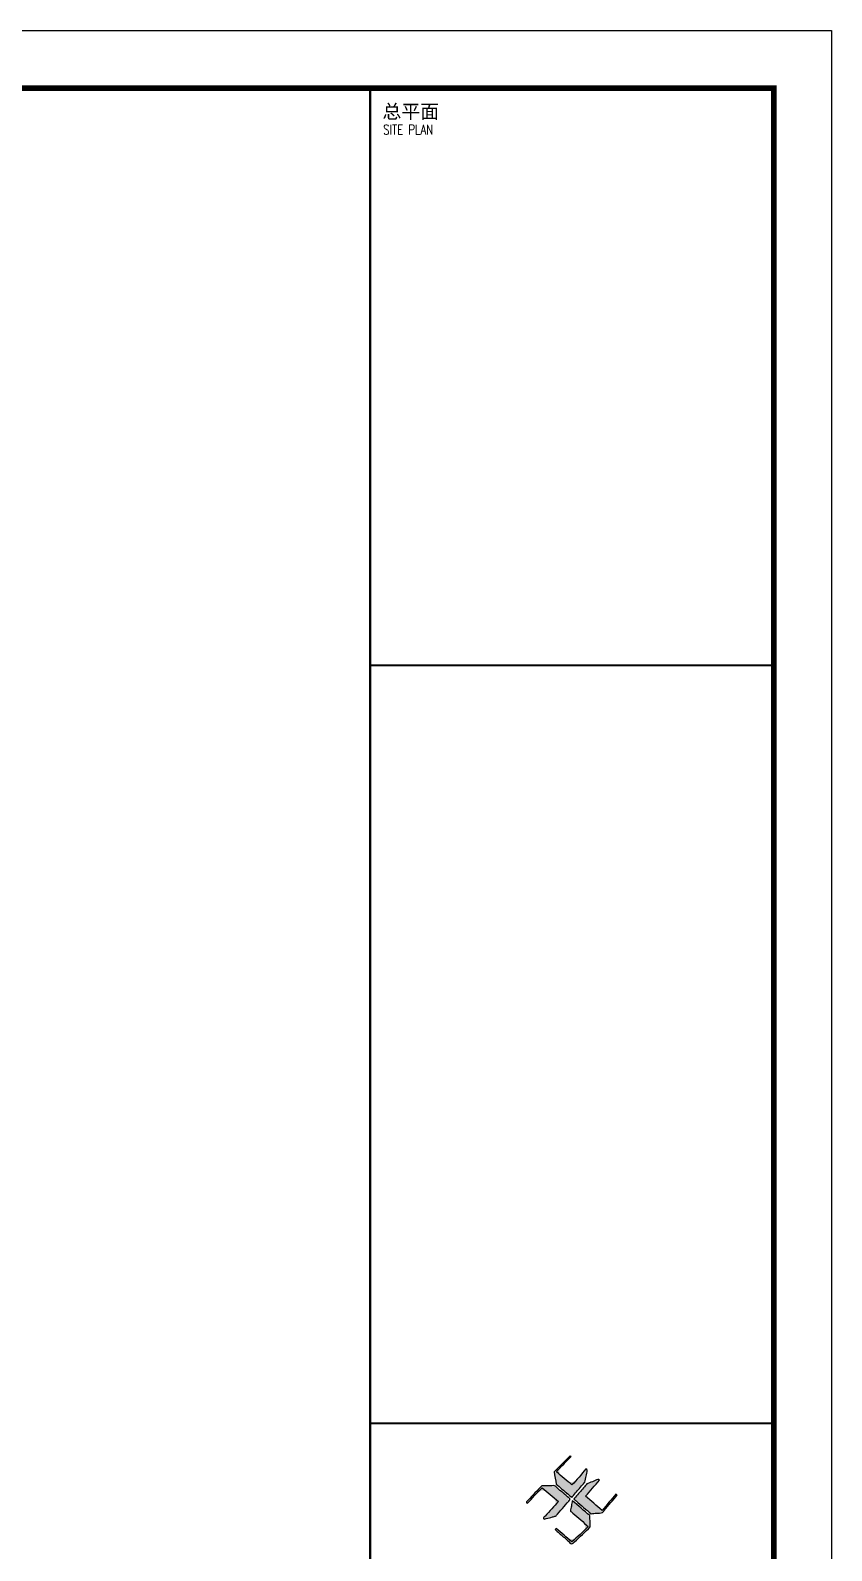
# Model space of a CAD drawing. Extents: x 170967 to 297117, y -33682 to 593582.
# Drawn here: x 276283 to 297117, y 460124 to 499638 of the extents above; entities that cross this region are included whole.
import ezdxf

# ---------------------------------------------------------------- set-up
doc = ezdxf.new("R2010")
doc.units = 0
doc.header["$LTSCALE"] = 1000
doc.header["$MEASUREMENT"] = 0
for name, color, linetype in [('0-建筑立面', 255, 'Continuous'), ('PUB_TITLE', 171, 'Continuous'), ('TK', 4, 'Continuous')]:
    doc.layers.add(name, color=color, linetype=linetype)
doc.styles.add('ROMANS', font='romans__.ttf', dxfattribs={"width": 0.65, "height": 231.275})
doc.styles.add('图签宋体', font='', dxfattribs={"height": 300})
doc.styles.get('图签宋体').set_extended_font_data('NSimSun')

# ---------------------------------------------------------------- blocks, each defined once
blk = doc.blocks.new('A$C053D6479')
at = {"layer": 'PUB_TITLE'}
h = blk.add_hatch(color=256, dxfattribs=at)
h.dxf.hatch_style = 1
edge = h.paths.add_edge_path()
edge.add_spline(control_points=[(1026, 827), (1105, 920), (1188, 1008), (1266, 1102)], knot_values=[13, 13, 13, 13, 14, 14, 14, 14], degree=3, periodic=0)
edge.add_spline(control_points=[(1266, 1102), (1258, 1111), (1249, 1119), (1239, 1116)], knot_values=[12, 12, 12, 12, 13, 13, 13, 13], degree=3, periodic=0)
edge.add_spline(control_points=[(1239, 1116), (1210, 1107), (1179, 1092), (1144, 1077)], knot_values=[11, 11, 11, 11, 12, 12, 12, 12], degree=3, periodic=0)
edge.add_spline(control_points=[(1144, 1077), (1109, 1063), (1069, 1053), (1047, 1038)], knot_values=[10, 10, 10, 10, 11, 11, 11, 11], degree=3, periodic=0)
edge.add_spline(control_points=[(1047, 1038), (1028, 1026), (1007, 992), (991, 972)], knot_values=[9, 9, 9, 9, 10, 10, 10, 10], degree=3, periodic=0)
edge.add_spline(control_points=[(991, 972), (942, 913), (899, 868), (849, 810)], knot_values=[8, 8, 8, 8, 9, 9, 9, 9], degree=3, periodic=0)
edge.add_spline(control_points=[(849, 810), (842, 801), (822, 776), (822, 775)], knot_values=[7, 7, 7, 7, 8, 8, 8, 8], degree=3, periodic=0)
edge.add_spline(control_points=[(822, 775), (823, 771), (848, 752), (859, 744)], knot_values=[6, 6, 6, 6, 7, 7, 7, 7], degree=3, periodic=0)
edge.add_spline(control_points=[(859, 744), (949, 670), (1035, 592), (1122, 521)], knot_values=[5, 5, 5, 5, 6, 6, 6, 6], degree=3, periodic=0)
edge.add_spline(control_points=[(1122, 521), (1153, 527), (1185, 530), (1217, 533)], knot_values=[4, 4, 4, 4, 5, 5, 5, 5], degree=3, periodic=0)
edge.add_spline(control_points=[(1217, 533), (1246, 535), (1293, 532), (1316, 542)], knot_values=[3, 3, 3, 3, 4, 4, 4, 4], degree=3, periodic=0)
edge.add_spline(control_points=[(1316, 542), (1327, 547), (1338, 565), (1349, 579)], knot_values=[2, 2, 2, 2, 3, 3, 3, 3], degree=3, periodic=0)
edge.add_spline(control_points=[(1349, 579), (1423, 670), (1507, 759), (1572, 848)], knot_values=[1, 1, 1, 1, 2, 2, 2, 2], degree=3, periodic=0)
edge.add_spline(control_points=[(1572, 848), (1564, 852), (1561, 861), (1551, 862)], knot_values=[0, 0, 0, 0, 1, 1, 1, 1], degree=3, periodic=0)
edge.add_spline(control_points=[(1551, 862), (1469, 769), (1393, 671), (1310, 579)], knot_values=[15, 15, 15, 15, 16, 16, 16, 16], degree=3, periodic=0)
edge.add_spline(control_points=[(1310, 579), (1216, 662), (1118, 742), (1026, 827)], knot_values=[14, 14, 14, 14, 15, 15, 15, 15], degree=3, periodic=0)
at = {"layer": 'TK'}
h = blk.add_hatch(color=256, dxfattribs=at)
h.dxf.hatch_style = 2
edge = h.paths.add_edge_path()
edge.add_spline(control_points=[(728, 856), (728, 856), (728, 856), (719, 864), (651, 922), (580, 978), (514, 1036), (509, 1106), (488, 1176), (479, 1247), (570, 1343), (663, 1436), (758, 1526), (764, 1523), (768, 1518), (774, 1515), (693, 1422), (599, 1343), (520, 1249), (607, 1171), (698, 1096), (789, 1021), (874, 1109), (950, 1206), (1031, 1298), (1066, 1286), (1054, 1262), (1045, 1224), (1036, 1188), (1031, 1158), (1024, 1121), (1020, 1104), (1017, 1085), (1012, 1071), (1004, 1052), (976, 1026), (956, 1003), (906, 946), (866, 899), (814, 839), (806, 829), (789, 806), (787, 806), (777, 804), (728, 856)], knot_values=[0, 0, 0, 0, 0.005, 0.01, 1, 1, 1, 2, 2, 2, 3, 3, 3, 4, 4, 4, 5, 5, 5, 6, 6, 6, 7, 7, 7, 8, 8, 8, 9, 9, 9, 10, 10, 10, 11, 11, 11, 12, 12, 12, 13, 13, 13, 14, 14, 14, 14], degree=3, periodic=0)
h = blk.add_hatch(color=256, dxfattribs=at)
h.dxf.hatch_style = 2
edge = h.paths.add_edge_path()
edge.add_spline(control_points=[(366, 894), (366, 894), (366, 894), (270, 970), (183, 883), (101, 791), (16, 703), (-18, 714), (9, 735), (28, 755), (103, 838), (192, 930), (266, 1005), (319, 1009), (387, 1005), (442, 1007), (456, 1008), (472, 1011), (485, 1007), (507, 1000), (534, 967), (555, 949), (624, 891), (699, 833), (760, 773), (689, 691), (614, 604), (539, 517), (529, 505), (516, 487), (506, 482), (492, 475), (469, 472), (452, 467), (416, 456), (383, 448), (342, 438), (323, 433), (297, 422), (293, 440), (291, 452), (313, 470), (322, 480), (400, 566), (477, 652), (553, 736), (460, 815), (366, 894)], knot_values=[0, 0, 0, 0, 0.005, 0.01, 1, 1, 1, 2, 2, 2, 3, 3, 3, 4, 4, 4, 5, 5, 5, 6, 6, 6, 7, 7, 7, 8, 8, 8, 9, 9, 9, 10, 10, 10, 11, 11, 11, 12, 12, 12, 13, 13, 13, 14, 14, 14, 15, 15, 15, 15], degree=3, periodic=0)
h = blk.add_hatch(color=256, dxfattribs=at)
h.dxf.hatch_style = 2
edge = h.paths.add_edge_path()
edge.add_spline(control_points=[(511, 261), (511, 261), (511, 261), (516, 267), (609, 192), (696, 111), (785, 33), (883, 118), (977, 208), (1070, 298), (992, 373), (892, 456), (803, 534), (791, 544), (768, 561), (766, 569), (761, 588), (776, 634), (780, 655), (785, 690), (788, 721), (795, 746), (897, 661), (998, 576), (1097, 490), (1100, 425), (1106, 361), (1107, 294), (1018, 207), (925, 121), (830, 33), (818, 21), (800, 0), (787, 0), (768, -1), (725, 49), (712, 60), (662, 103), (616, 143), (568, 186), (545, 207), (518, 224), (499, 250), (501, 259), (511, 261)], knot_values=[0, 0, 0, 0, 0.005, 0.01, 1, 1, 1, 2, 2, 2, 3, 3, 3, 4, 4, 4, 5, 5, 5, 6, 6, 6, 7, 7, 7, 8, 8, 8, 9, 9, 9, 10, 10, 10, 11, 11, 11, 12, 12, 12, 13, 13, 13, 14, 14, 14, 14], degree=3, periodic=0)
for points, knots in [([(1031, 1298), (1066, 1286), (1054, 1262), (1045, 1224), (1036, 1188), (1031, 1158), (1024, 1121), (1020, 1104), (1017, 1085), (1012, 1071), (1004, 1052), (976, 1026), (956, 1003), (906, 946), (866, 899), (814, 839), (806, 829), (789, 806), (787, 806), (777, 804), (728, 856), (719, 864), (651, 922), (580, 978), (514, 1036), (509, 1106), (488, 1176), (479, 1247), (570, 1343), (663, 1436), (758, 1526), (764, 1523), (768, 1518), (774, 1515), (693, 1422), (599, 1343), (520, 1249), (607, 1171), (698, 1096), (789, 1021), (874, 1109), (950, 1206), (1031, 1298)], [0, 0, 0, 0, 1, 1, 1, 2, 2, 2, 3, 3, 3, 4, 4, 4, 5, 5, 5, 6, 6, 6, 7, 7, 7, 8, 8, 8, 9, 9, 9, 10, 10, 10, 11, 11, 11, 12, 12, 12, 13, 13, 13, 14, 14, 14, 14]), ([(1551, 862), (1561, 861), (1564, 852), (1572, 848), (1507, 759), (1423, 670), (1349, 579), (1338, 565), (1327, 547), (1316, 542), (1293, 532), (1246, 535), (1217, 533), (1185, 530), (1153, 527), (1122, 521), (1035, 592), (949, 670), (859, 744), (848, 752), (823, 771), (822, 775), (822, 776), (842, 801), (849, 810), (899, 868), (942, 913), (991, 972), (1007, 992), (1028, 1026), (1047, 1038), (1069, 1053), (1109, 1063), (1144, 1077), (1179, 1092), (1210, 1107), (1239, 1116), (1249, 1119), (1258, 1111), (1266, 1102), (1188, 1008), (1105, 920), (1026, 827), (1118, 742), (1216, 662), (1310, 579), (1393, 671), (1469, 769), (1551, 862)], [0, 0, 0, 0, 1, 1, 1, 2, 2, 2, 3, 3, 3, 4, 4, 4, 5, 5, 5, 6, 6, 6, 7, 7, 7, 8, 8, 8, 9, 9, 9, 10, 10, 10, 11, 11, 11, 12, 12, 12, 13, 13, 13, 14, 14, 14, 15, 15, 15, 16, 16, 16, 16]), ([(555, 949), (624, 891), (699, 833), (760, 773), (689, 691), (614, 604), (539, 517), (529, 505), (516, 487), (506, 482), (492, 475), (469, 472), (452, 467), (416, 456), (383, 448), (342, 438), (323, 433), (297, 422), (293, 440), (291, 452), (313, 470), (322, 480), (400, 566), (477, 652), (553, 736), (460, 815), (366, 894), (270, 970), (183, 883), (101, 791), (16, 703), (-18, 714), (9, 735), (28, 755), (103, 838), (192, 930), (266, 1005), (319, 1009), (387, 1005), (442, 1007), (456, 1008), (472, 1011), (485, 1007), (507, 1000), (534, 967), (555, 949)], [0, 0, 0, 0, 1, 1, 1, 2, 2, 2, 3, 3, 3, 4, 4, 4, 5, 5, 5, 6, 6, 6, 7, 7, 7, 8, 8, 8, 9, 9, 9, 10, 10, 10, 11, 11, 11, 12, 12, 12, 13, 13, 13, 14, 14, 14, 15, 15, 15, 15]), ([(1097, 490), (1100, 425), (1106, 361), (1107, 294), (1018, 207), (925, 121), (830, 33), (818, 21), (800, 0), (787, 0), (768, -1), (725, 49), (712, 60), (662, 103), (616, 143), (568, 186), (545, 207), (518, 224), (499, 250), (501, 259), (511, 261), (516, 267), (609, 192), (696, 111), (785, 33), (883, 118), (977, 208), (1070, 298), (992, 373), (892, 456), (803, 534), (791, 544), (768, 561), (766, 569), (761, 588), (776, 634), (780, 655), (785, 690), (788, 721), (795, 746), (897, 661), (998, 576), (1097, 490)], [0, 0, 0, 0, 1, 1, 1, 2, 2, 2, 3, 3, 3, 4, 4, 4, 5, 5, 5, 6, 6, 6, 7, 7, 7, 8, 8, 8, 9, 9, 9, 10, 10, 10, 11, 11, 11, 12, 12, 12, 13, 13, 13, 14, 14, 14, 14])]:
    blk.add_open_spline(points, degree=3, knots=knots, dxfattribs=at)
blk = doc.blocks.new('GeYuanFrame_20457670', base_point=(20.09, 4.53))
at = {"layer": 'TK'}
blk.add_lwpolyline([(20.09, 4.53), (20.09, 598.53), (861.09, 598.53), (861.09, 4.53)], close=True, dxfattribs=at)
at = {"layer": 'TK', "const_width": 1}
blk.add_lwpolyline([(45.09, 588.53), (851.09, 588.53), (851.09, 14.53), (45.09, 14.53)], close=True, dxfattribs=at)
at = {"layer": 'TK'}
for points, const_width in [([(781.09, 588.53), (781.09, 14.53)], 0.4), ([(781.09, 488.5), (851.09, 488.5)], 0.35), ([(781.09, 357.14), (851.09, 357.14)], 0.35)]:
    blk.add_lwpolyline(points, dxfattribs=dict(at, const_width=const_width))
at = {"layer": 'PUB_TITLE', "xscale": 0.01000000000021828, "yscale": 0.01000000000021828, "zscale": 0.01000000000021828}
blk.add_blockref('A$C053D6479', (808.19, 336.27), dxfattribs=at)
at = {"layer": 'TK', "style": '图签宋体'}
blk.add_text('总平面', height=2.4, dxfattribs=at).set_placement((783.23, 583.28))
at = {"layer": 'TK', "style": 'ROMANS', "width": 0.76}
blk.add_text('SITE PLAN', height=1.697, dxfattribs=at).set_placement((783.35, 580.49))

msp = doc.modelspace()

# ---------------------------------------------------------------- block references
at = {"layer": '0-建筑立面', "xscale": 150, "yscale": 150, "zscale": 150}
msp.add_blockref('GeYuanFrame_20457670', (170967.1, 410538.3), dxfattribs=at)

doc.saveas('drawing.dxf')
